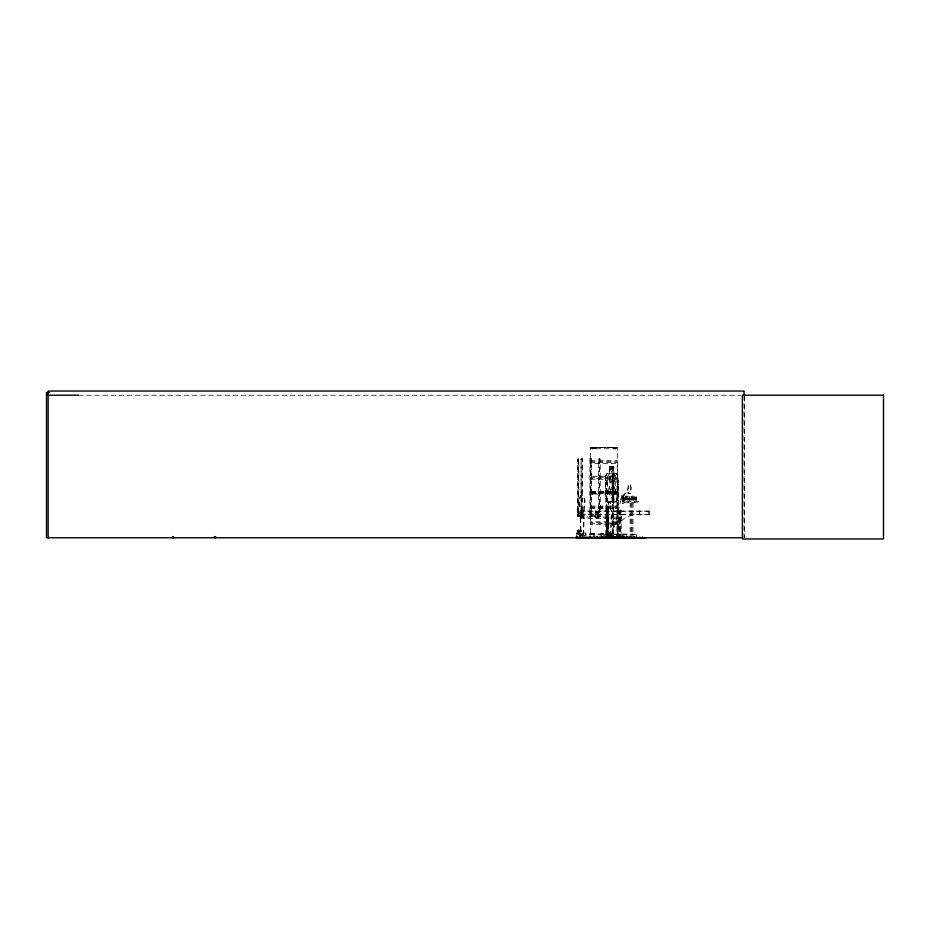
<?xml version="1.0" encoding="UTF-8"?>
<svg xmlns="http://www.w3.org/2000/svg" width="930" height="930" viewBox="0 0 930 930"><rect width="100%" height="100%" fill="white"/><g stroke="black" fill="none" stroke-linecap="round" stroke-linejoin="round"><path stroke-width="0.7" stroke-dasharray="4.65 3.49" d="M590.434 515.185L590.19 522.776M590.434 469.964L590.411 521.788L617.299 521.788L617.276 536.831M617.276 515.185L617.59 447.597L590.12 447.597L617.357 447.446M617.276 469.964L617.276 463.361L590.411 463.361L590.411 476.567L617.276 476.648M589.957 458.781L589.864 516.266L591.608 516.278L591.689 458.781L589.957 458.781L591.689 458.781M590.678 516.266L590.759 458.781M590.794 516.278L590.887 458.781M583.284 534.994L583.842 507.292A7.184 2.709 -90 0 0 583.842 497.132A7.184 2.709 -90 0 0 580.018 497.132A7.184 2.709 -90 0 0 580.018 507.292L580.587 534.994M583.703 534.994L584.261 507.292A7.184 2.709 -90 0 0 584.261 497.132A7.184 2.709 -90 0 0 580.436 497.132A7.184 2.709 -90 0 0 580.436 507.292L580.994 534.994M611.533 492.575L611.591 491.889M610.626 535.587L611.126 517.115A4.79 2.395 -90 0 0 610.626 509.57L610.626 504.397A2.395 1.197 -90 0 0 609.429 502.002A2.395 1.197 -90 0 0 608.232 504.397L608.232 509.57A4.79 2.395 -90 0 0 607.732 517.115L608.232 535.587M610.894 535.587L611.382 517.115A4.79 2.395 -90 0 0 610.894 509.57L610.894 504.397A2.395 1.197 -90 0 0 609.685 502.002A2.395 1.197 -90 0 0 608.487 504.397L608.487 509.57A4.79 2.395 -90 0 0 607.999 517.115L608.487 535.587M617.322 447.446L590.387 447.446L590.411 463.361M617.485 522.707L590.19 522.695L590.434 536.831M578.46 530.739L578.274 531.774M579.158 531.065L579.402 530.263L579.32 531.542M581.25 531.855L581.506 530.158M581.506 530.251L581.657 531.239M581.494 531.123L576.902 531.007L581.657 530.786M578.146 530.565L578.437 531.89L579.285 530.286M578.762 530.786C579.309 529.891 579.75 533.157 578.518 530.251M579.146 530.879L579.25 530.658M579.39 531.239L579.437 530.472M581.099 530.786L580.936 531.437M581.401 531.239L581.018 531.239M607.488 533.762L606.976 533.111L607.337 533.762M607.79 532.774C606.383 534.983 607.162 531.739 608.604 533.506M607.395 533.669L607.639 532.995M608.208 533.762L608.232 533.262M609.383 533.413L608.813 533.111M609.127 533.134L609.255 533.669M609.324 533.111L608.743 532.902L609.115 533.75M580.913 530.356C580.32 533.808 577.356 528.484 581.169 531.356M580.983 530.565L581.076 531.542M590.422 506.083L617.276 506.001M617.311 524.288L590.411 524.439M607.65 533.343L607.046 532.75M619.519 517.44L620.984 517.696L619.996 517.766M606.871 533.076L607.86 533.111M608.813 533.413C607.976 533.599 607.941 533.029 609.173 533.832M607.511 533.832L608.452 532.995M608.906 533.262L609.383 533.111M607.953 535.878L605.616 535.668M590.515 512.151L590.352 512.593M596.107 512.825L597.165 512.639L596.967 513.186M597.153 512.976L596.711 512.686M619.461 512.976L620.322 513.186M620.112 513.197L620.519 512.697L619.985 512.976M607.79 533.506L608.046 532.762L608.394 533.727M579.227 531.635L579.169 530.402L579.495 531.367M580.378 530.414C580.483 532.797 582.633 530.332 581.331 531.077M581.738 512.221L581.924 513.197L581.762 512.221M606.93 512.825L607.36 513.186M606.918 512.907L607.883 512.907L606.825 512.628M607.848 513.058L606.825 513.197L607.302 512.837M607.011 517.475L607.848 517.847L606.686 517.499M590.178 492.958L617.59 492.888L590.283 493.098M581.099 531.239L580.715 530.437L580.727 531.379M607.092 533.076L607.383 532.75M578.425 531.123L577.972 530.798M609.185 533.518L608.755 533.111M580.587 531.46C580.413 528.438 579.623 533.553 579.925 530.484M616.427 501.747L617.66 494.911L617.799 475.974L616.427 473.684M616.52 501.979L617.846 494.911M613.684 473.451L616.683 473.451L617.985 475.974L617.985 494.946L616.718 501.979L606.883 501.979L605.465 494.946L605.465 475.951L606.918 473.451L609.766 473.451M611.58 469.197L611.615 468.999M611.58 482.066L611.754 481.31M611.51 469.173L611.673 468.429M611.51 482.054L611.673 481.31M581.494 531.344L581.645 530.67M596.479 517.801L596.781 517.58M612.114 535.471L621.031 499.445M590.166 461.757L617.485 461.629M590.12 507.036L617.485 506.838M579.088 530.774L579.355 531.646M579.529 530.391L579.425 531.03L579.076 530.472M608.964 533.262L607.953 532.902M623.251 499.398L622.472 501.781L623.274 501.712L621.821 499.875L622.705 501.712M623.054 501.781L623.821 499.398M590.178 512.593L590.015 512.151M596.595 517.847L597.269 517.568M619.496 517.545L618.857 517.778L619.787 517.964M607.662 517.987L607.197 517.545L607.802 517.917M609.15 533.367L606.279 533.332M611.696 497.387L611.754 498.027M606.848 512.837L607.697 513.046M617.45 478.462L590.248 478.38M590.19 477.555L617.485 477.485M613.428 448.76L615.788 448.76M613.428 493.97L615.788 493.97M582.006 517.429L581.285 517.743M581.878 517.51L581.541 517.987M605.604 476.044L607.116 473.451M607.174 473.684L605.802 476.044L605.802 536.331M592.085 448.76L596.258 448.76M592.085 493.97L596.258 493.97M622.867 496.76L627.913 488.459A4.79 1.372 90 0 1 629.668 484.414A4.79 1.372 90 0 1 630.505 491.156A4.79 1.372 90 0 1 628.459 492.853L629.04 492.853A4.79 1.372 -90 0 0 631.075 491.156A4.79 1.372 -90 0 0 630.249 484.414A4.79 1.372 -90 0 0 628.494 488.459L623.437 496.76L623.844 500.049L623.437 496.76M623.274 500.049L628.331 492.412M623.844 500.049L628.901 492.412M619.845 512.697L618.857 512.988L619.88 512.767M636.492 499.561L636.364 497.817L623.937 499.026L623.693 499.956L623.67 498.166L636.178 498.689L636.492 499.561L623.426 499.096L636.562 499.468L623.437 499.329L636.608 499.329L623.507 499.724L636.655 499.143L623.565 499.863L636.678 498.922L623.623 499.945L636.678 498.457L623.693 499.956M611.568 492.028L611.591 492.563M608.243 533.029L608.848 533.029M590.434 492.551L617.59 492.249L590.387 491.958L590.283 492.691M617.241 448.783L590.492 448.76M590.434 491.621L617.276 491.621L590.492 491.621M617.241 494.004L590.469 494.004M620.519 512.697L620.45 512.988M607.383 512.697L607.802 512.697M580.041 535.006C586.458 538.947 585.121 531.53 580.111 535.599M584.168 534.994L584.168 535.599M607.557 532.774L609.045 532.902M607.732 532.902L609.348 533.029M579.158 531.855L580.657 531.646L580.343 530.484M579.855 530.484L580.006 531.646M581.424 513.116L581.994 513.186M636.492 497.817L623.937 499.026L623.739 498.189M581.111 458.781L581.145 516.278L581.111 458.781L582.389 458.781L582.029 516.278L582.389 458.781M78.457 395.227L740.943 395.227M590.411 460.699L617.299 460.699M590.225 462.443L617.485 462.443M609.72 466.616L613.742 466.616M612.858 467.79L610.394 467.79L610.394 470.15L612.858 470.15M606.976 473.684L616.613 473.684M605.465 475.951L605.663 494.946L607.069 501.979M613.544 476.044L608.452 476.021L611.057 484.158C605.511 493.028 609.964 497.213 611.882 485.669C613.672 497.225 618.345 493.04 612.754 484.1C618.008 475.776 613.812 471.44 611.94 482.507L609.778 476.09L609.72 489.25L613.544 489.25M590.411 479.229L617.299 479.229M605.802 480.275L607.534 480.275M590.387 493.133L617.322 493.156M622.17 495.062L623.612 495.062M611.801 497.294L611.801 498.12M622.019 498.887L621.926 498.364M606.976 501.747L616.613 501.747M612.661 502.712L612.893 466.732L612.661 536.331M622.286 503.432L623.728 503.432M590.248 507.734L617.485 507.664M590.411 508.582L617.299 508.582L617.276 521.87M608.173 536.319L608.173 510.221L606.313 510.221L606.313 537.761M618.578 510.221L621.252 510.221L621.124 537.761M580.471 511.198L649.477 511.198M577.344 511.709L578.972 511.709L578.972 516.499L577.449 516.406M580.994 511.709L582.633 511.709L582.633 516.499L577.344 516.499L577.449 511.709M589.701 511.709L591.84 511.709L591.84 516.499M598.106 518.289L598.199 511.709L600.338 511.709M583.098 512.302L580.401 512.302L580.401 518.289L621.589 518.289L621.589 517.092L580.46 517.092M595.154 512.302L598.106 512.302M580.471 514.604L649.477 514.604M580.46 514.697L649.512 514.697L649.512 511.105L580.46 511.105L580.46 518.289M577.797 515.301L582.168 515.301M590.771 515.301L599.269 515.301M581.087 516.406L582.529 516.406L582.529 511.709M589.829 516.406L591.759 516.406L591.724 511.709M600.21 516.406L598.316 516.406L598.316 511.709M590.248 523.59L617.485 523.52M581.273 531.007L581.866 531.007M606.686 532.437L608.081 532.437M609.406 533.262L606.313 533.39M589.876 533.669L594.63 533.669M611.452 533.669L601.001 534.087M589.794 534.169L636.771 534.169L636.771 537.761M589.806 534.262L636.725 534.262M605.43 534.634L612.452 534.634M612.603 535.471L607.592 535.936M612.3 535.668L613.626 535.668M616.741 535.668L618.857 535.668M577.949 530.635L578.39 531.39M606.93 517.917L607.871 517.626M607.29 513.162L607.15 512.976M613.544 473.684L615.602 476.044L615.602 489.25L613.544 494.911L609.72 494.911L607.662 489.25M616.485 473.451L617.846 476.067M581.494 530.67L581.645 531.344M605.802 494.911L607.174 501.747M744.605 396.668L744.605 537.761M744.035 395.227L744.035 537.761M649.024 511.198L649.024 514.604M648.977 511.105L648.977 514.697M639.48 511.105L639.48 514.697M639.247 511.105L639.247 514.697M636.26 501.235L636.26 496.143L631.726 496.143L631.726 501.235M636.236 534.169L636.236 537.761M634.888 496.143L634.888 501.235M634.62 501.235L634.62 502.735M633.098 496.143L633.098 501.235M632.981 502.735L632.981 536.017M631.981 502.735L631.981 536.017M631.086 501.235L631.086 496.143L626.564 496.143L626.564 501.235M631.121 502.735L631.121 537.47M630.121 502.735L630.121 537.47M629.715 496.143L629.715 501.235M628.482 501.235L628.482 502.735M627.936 496.143L627.936 501.235M626.727 534.262L626.727 537.68M623.89 534.169L623.89 537.761M622.821 534.169L622.821 537.761M622.333 534.262L622.333 537.68M621.066 517.092L621.066 518.289M620.717 510.221L620.717 537.761M620.682 510.221L620.682 537.761M620.171 510.221L620.171 537.761M620.066 510.221L620.066 536.319M619.764 510.221L619.764 537.761M619.647 510.221L619.647 537.761M619.113 510.221L619.113 537.761M618.578 537.761L618.671 480.275L616.927 480.275L616.927 536.331M618.241 534.169L618.241 537.761M618.055 480.275L618.008 537.761M617.543 480.275L617.543 537.761M615.276 447.958L615.183 448.76M615.276 493.167L615.183 493.97M614.044 447.958L614.044 448.76M613.951 493.167L614.044 493.97M613.684 466.383L613.858 503.886L613.881 466.383L609.58 466.383L609.58 473.451M613.393 536.331L613.405 480.275L612.521 480.275L612.452 537.133M613.288 480.275L613.288 537.761M612.359 466.383L612.359 501.979M612.114 466.383L612.114 501.979M611.533 534.169L611.533 533.576L600.919 533.576L600.919 537.761M610.998 533.576L610.998 537.761M610.464 534.169L610.464 537.761M609.906 466.616L609.906 473.684M609.766 466.383L609.72 473.684L607.662 476.044L607.615 537.761M609.138 534.634L609.138 536.633M608.906 517.092L608.906 518.289M608.697 517.185L608.697 518.196M608.859 534.634L608.859 537.133M608.673 517.092L608.673 518.289M608.069 510.221L607.953 536.319M607.883 510.221L607.883 536.319M607.488 510.221L607.418 537.761M606.999 510.221L606.999 537.761M606.93 480.275L606.779 537.761M606.616 510.221L606.616 537.761M606.407 480.275L606.546 537.761M604.721 534.169L604.721 537.761M603.535 534.169L603.535 537.761M601.454 533.576L601.443 537.761M600.954 534.262L600.954 537.68M599.408 458.909L599.408 516.406M599.28 458.909L599.269 516.499M598.478 516.406L598.478 458.909L600.21 458.909L600.338 516.499L589.701 516.499L589.829 511.709M597.967 512.302L597.967 518.289M597.304 512.302L597.444 518.289M595.956 512.302L595.956 518.289M595.816 511.105L595.816 518.289M595.63 448.516L592.701 448.516M595.456 448.051L595.456 448.783M595.456 493.26L595.456 494.004M595.328 511.198L595.328 514.604M595.328 517.185L595.328 518.196M595.293 511.105L595.293 518.289M594.723 534.169L594.723 533.576L589.794 533.576L589.794 537.761M594.13 533.576L594.13 537.761M593.91 534.169L593.91 537.761M592.875 448.051L592.875 448.783M592.875 493.26L592.875 494.004M590.736 511.709L590.771 516.499M590.015 534.169L590.015 537.761M585.958 535.564L585.958 533.076L576.414 533.076L576.414 535.564M585.644 533.076L585.644 536.064M583.04 512.302L583.098 518.289M582.75 512.302L582.808 518.289M582.215 533.076L582.215 536.064M581.913 533.076L581.913 535.564M581.529 511.709L581.459 516.499M581.099 511.709L580.994 516.499M580.692 511.105L580.692 518.289M580.471 533.076L580.471 535.564M580.157 533.076L580.157 536.064M579.541 536.064L579.541 529.775L577.821 529.775L577.821 536.064M579.065 529.775L579.065 536.064M578.844 516.406L578.844 458.909L577.565 458.909L577.565 516.406M578.518 511.709L578.518 516.499L578.448 458.909M578.309 529.775L578.309 536.064M577.96 458.909L577.96 516.406M577.797 511.709L577.797 516.499M576.728 533.076L576.728 536.064M617.857 536.064A83.874 34.189 31 0 1 648.001 514.697M636.178 498.457L623.798 498.271L636.178 498.457L636.364 497.817L623.856 498.399L636.178 498.457M611.545 471.708L611.766 472.277L611.568 471.626M622.135 497.108L622.484 500.607L622.135 497.108M596.107 517.615L596.13 517.545M622.984 497.283L621.961 497.62L622.984 497.283M636.364 497.817L623.925 498.794L636.306 497.91M638.817 501.235L624.286 501.235L624.286 502.735L638.817 502.735L638.817 501.235M582.168 516.499L582.168 511.709L582.087 516.406M623.123 502.061A4.197 1.197 -90 0 0 622.484 495.144A4.197 1.197 -90 0 0 621.089 500.526A4.197 1.197 -90 0 0 623.123 502.061M622.775 496.434A4.197 1.197 90 0 0 623.414 503.339A4.197 1.197 90 0 0 624.809 497.957A4.197 1.197 90 0 0 622.775 496.434"/><path stroke-width="1.4" d="M576.867 537.726L577.158 536.819L576.635 537.749L576.368 536.819L576.112 537.761L643.014 537.703L605.43 537.133L605.174 537.726M630.18 537.726L630.47 536.819L631.528 537.749L631.261 536.819L630.738 537.749L630.435 537.238M633.749 537.238L634.039 537.749L634.574 536.819L634.876 537.703L633.783 536.819L633.481 537.726M608.569 537.738L608.999 537.133L609.197 537.738M609.034 537.412L608.069 537.761L608.301 537.133L608.58 537.703M638.898 537.726L639.863 537.133L640.131 537.738M642.293 537.738L642.735 537.133M605.407 537.412L606.418 537.703L605.442 537.133M597.025 537.621L646.176 537.761M49.406 392.53L46.5 392.53L46.5 537.761L742.582 537.761M46.5 395.227L78.399 395.227M634.609 537.238L576.414 537.238M642.06 537.412L642.316 537.703M579.378 537.726L580.471 536.819L580.785 537.656L580.157 537.668M744.035 395.39L744.035 391.042L48.139 391.042L48.139 537.761M627.273 536.564L627.273 537.761M623.809 536.564L623.821 537.761M623.681 536.564L623.67 537.761M614.753 536.564L614.753 537.761M609.72 536.564L609.72 537.761M602.256 536.564L602.256 537.761M597.2 536.564L597.2 537.761M215.574 536.564L215.574 537.761M214.377 536.564L214.377 537.761M173.643 536.564L173.643 537.761M172.445 536.564L172.445 537.761M883.5 395.227L742.396 395.227L742.396 538.958L883.5 538.958L883.5 395.227"/></g></svg>
